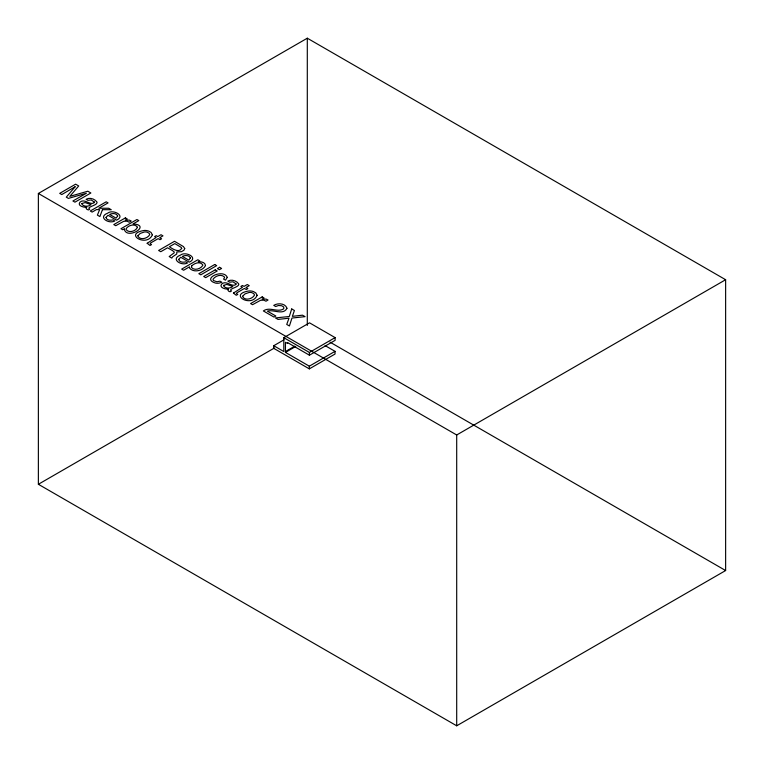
<?xml version="1.0" encoding="UTF-8"?>
<svg xmlns="http://www.w3.org/2000/svg" width="764" height="764" viewBox="0 0 764 764"><rect width="100%" height="100%" fill="white"/><g stroke="black" fill="none" stroke-linecap="round" stroke-linejoin="round"><path stroke-width="1.15" d="M335.043 351.344L309.324 366.185L285.44 352.395L285.449 342.262L287.589 343.494L287.589 342.597L309.41 355.193L335.119 340.343L335.119 337.612L309.525 322.828L283.807 337.678L283.807 351.526L273.751 345.72L273.751 348.336L309.324 368.869L335.043 354.028L335.043 351.344L325.092 345.595M38.372 193.464L307.3 38.2L725.628 279.719L725.628 570.536L456.7 725.8L38.372 484.281L38.372 193.464L456.7 434.983L725.628 279.719M273.751 345.72L284.036 339.779M38.372 484.281L274.324 348.05M285.449 351.536L294.703 346.188M285.44 352.395L295.725 346.464M283.807 337.678L309.41 352.452L335.119 337.612M330.019 342.138L725.628 570.536M456.7 434.983L456.7 725.8M309.41 352.452L309.41 355.193M309.324 366.185L309.324 368.869M307.3 38.2L307.3 325.435M227.271 277.428L225.466 280.178L223.575 279.08L224.568 277.599L224.291 276.826C221.035 273.856 215.486 275.842 213.185 279.051A3.381 1.948 0 0 0 213.643 280.608L216.966 281.763L219.984 281.152L221.875 282.25L219.306 283.072A5.625 3.247 0 0 1 215.715 283.129C200.617 278.755 223.785 268.221 227.271 277.428M147.175 243.267L149.992 245.483L151.53 244.595L150.174 243.716L150.575 243.009L158.148 238.645L160.001 239.715L161.586 238.788L159.733 237.719L162.971 235.856L161.003 234.72L157.766 236.582L156.2 235.675L154.605 236.601L156.171 237.508L147.175 243.267M233.44 293.07L236.267 295.296L237.805 294.407L236.448 293.529L236.85 292.822L244.423 288.448L246.266 289.518L247.861 288.601L246.008 287.531L249.245 285.66L247.278 284.523L244.041 286.395L242.465 285.488L240.88 286.404L242.446 287.312L233.44 293.07M106.015 217.387C106.368 220.299 110.627 220.615 112.9 219.87L114.81 220.977C108.908 224.377 97.267 217.129 107.753 213.127C112.795 208.983 126.251 215.706 116.51 220.185L108.02 215.276L106.015 217.387M178.738 259.378C179.082 262.281 183.341 262.596 185.614 261.851L187.533 262.959C181.622 266.359 169.98 259.111 180.466 255.109C185.509 250.964 198.965 257.688 189.233 262.167L180.734 257.258L178.738 259.378M94.297 202.04L94.239 202.68C89.961 205.783 84.403 197.876 79.838 202.288C77.078 205.936 84.193 207.636 86.8 207.225L86.065 208.047L86.819 209.298L88.357 209.966L89.789 209.126C85.597 207.168 96.78 205.659 97.057 202.622L96.952 202.049C94.669 198.774 89.674 197.217 86.093 199.289L87.908 200.34L91.203 199.967L94.297 202.04M236.038 283.864L235.98 284.514C231.702 287.617 226.144 279.7 221.579 284.122C218.81 287.77 225.934 289.47 228.541 289.059L227.806 289.871L228.56 291.132L230.098 291.791L231.53 290.96C227.338 289.002 238.521 287.493 238.798 284.456L238.693 283.883C236.41 280.608 231.416 279.051 227.834 281.123L229.649 282.174L232.944 281.801L236.038 283.864M137.959 235.665L137.892 236.248C140.347 240.622 147.891 238.425 149.754 234.577L149.133 233.297L147.385 232.266A3.753 2.168 0 0 0 144.339 231.989L140.242 233.412L137.959 235.665M242.732 296.155L242.656 296.728C245.11 301.111 252.655 298.915 254.517 295.057L253.906 293.777L252.149 292.755A3.753 2.168 0 0 0 249.102 292.469L245.005 293.901L242.732 296.155M184.726 248.501L183.962 250.229L181.393 251.7L176.799 251.939L176.761 254.001L172.473 256.924L171.833 258.098L169.188 256.57L174.192 252.827L174.144 251.891L172.502 250.611L167.602 247.775L160.774 251.709L158.625 250.468L174.526 241.29L183.417 246.571L184.726 248.501M137.444 227.29C135.944 231.167 128.877 233.431 126.098 229.572L126.06 228.866C127.999 225.246 135.104 223.164 137.444 227.29M124.245 228.913C126.375 240.679 152.198 225.132 133.051 223.938L138.819 220.605L136.928 219.516L120.96 228.732L122.765 229.763L124.245 228.913M152.351 234.796C146.994 247.794 122.813 233.755 144.339 230.451A6.771 3.906 0 0 1 148.76 231.129L151.043 232.418L152.351 234.796M257.115 295.286C251.767 308.284 227.577 294.236 249.102 290.931A6.771 3.906 0 0 1 253.524 291.609L255.806 292.908L257.115 295.286M81.958 203.52L81.844 204.112C83.83 206.977 88.519 206.757 91.069 204.656L85.081 202.575L81.958 203.52M223.699 285.354L223.585 285.946C225.571 288.811 230.26 288.591 232.81 286.49L226.822 284.409L223.699 285.354M117.685 216.021L116.061 218.132L109.615 214.417C112.06 213.156 116.529 212.955 117.685 216.021M190.398 258.003L188.775 260.113L182.338 256.398C184.773 255.138 189.243 254.937 190.398 258.003M181.698 248.376C179.072 253.285 172.368 248.835 169.398 246.734L174.832 243.601L181.001 247.259L181.698 248.376M286.968 308.264C283.282 315.666 273.436 309.124 267.371 311.129L275.842 316.019L273.999 317.079L263.351 310.938C269.654 306.307 277.695 312.925 283.759 308.809L283.731 307.032L281.696 305.734L278.43 305.485L275.718 306.526L273.741 305.38C277.704 302.792 285.392 303.193 286.968 308.264M205.497 265.566C203.004 270.886 193.531 273.034 189.587 268.135L189.548 266.817L183.627 270.246L181.67 269.119L197.838 259.779L199.738 260.877L198.201 261.766C200.903 261.517 205.268 262.214 205.497 265.566M291.714 308.942L289.298 316.497L275.451 317.919L278.048 319.419L288.993 318.187L286.739 324.442L289.413 325.98L291.972 318.044L305.065 316.649L302.496 315.169L292.383 316.353L294.407 310.499L291.714 308.942M102.452 209.661L99.883 216.556L97.391 215.123L99.626 209.651L96.493 209.575L92.138 212.086L90.267 211.007L106.177 201.82L108.049 202.909L98.814 208.238L108.736 208.276L111.229 209.718L102.452 209.661M191.678 265.967L191.401 267.362C194.247 271.029 200.665 268.938 202.746 265.452L202.727 264.745C200.044 261.068 194.285 263.198 191.678 265.967M75.13 186.779L66.287 197.16L68.416 198.392L86.37 193.263L72.914 200.989L74.958 202.164L90.868 192.986L87.812 191.22L69.83 196.367L78.702 185.967L75.617 184.181L59.716 193.368L61.769 194.553L75.13 186.779M125.382 217.893L113.788 224.587L115.736 225.705L123.768 221.302L127.053 221.197L129.173 222.209L131.227 221.025L129.355 220.127L125.229 220.118L127.235 218.953L125.382 217.893M214.741 264.506L198.831 273.684L200.789 274.811L216.69 265.624L214.741 264.506M215.247 269.835L203.711 276.501L205.688 277.647L217.234 270.981L215.247 269.835M219.612 267.314L217.406 268.594L219.383 269.73L221.598 268.46L219.612 267.314M262.195 296.881L250.602 303.575L252.55 304.693L260.581 300.29L263.866 300.185L265.987 301.207L268.04 300.013L266.168 299.116L262.042 299.106L264.048 297.95L262.195 296.881"/></g></svg>
